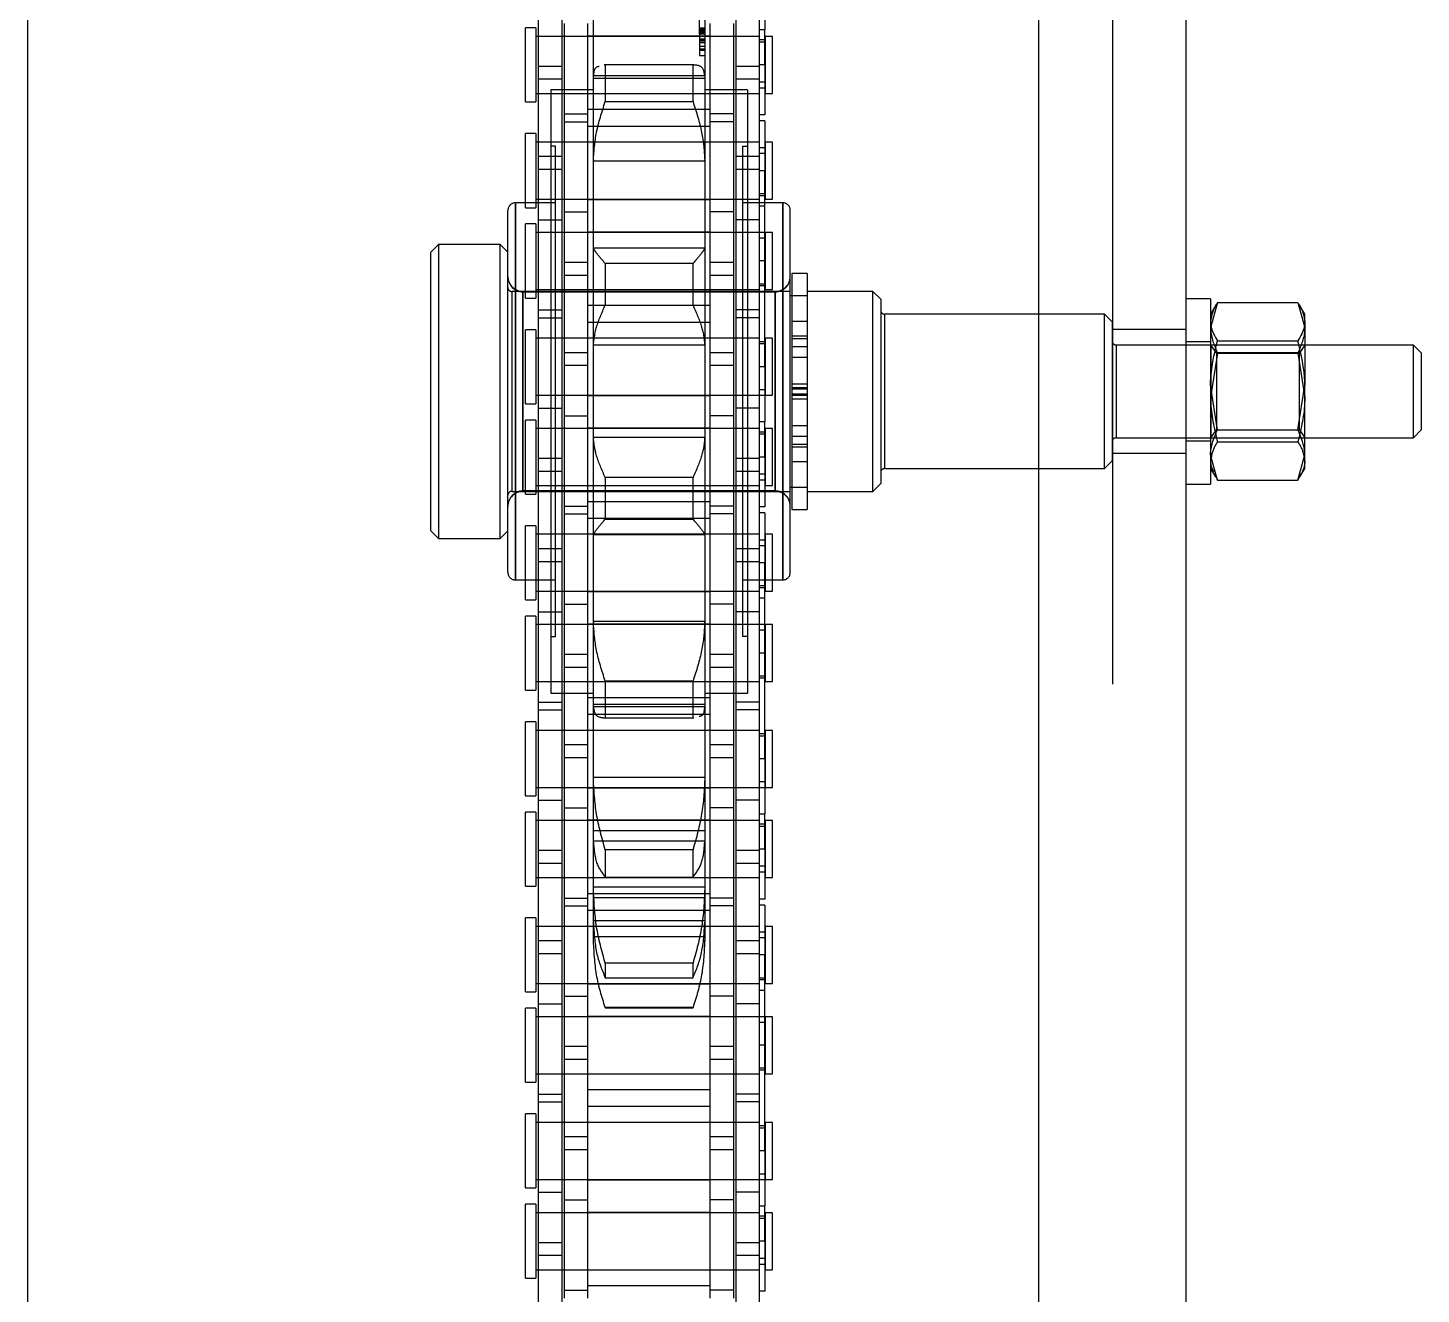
# Model space of a CAD drawing. Header units: metres. Extents: x 0 to 63075, y 0 to 44550.
# Drawn here: x 14171.9 to 14262.1, y 26486.9 to 26568.9 of the extents above; entities that cross this region are included whole.
import ezdxf

# ---------------------------------------------------------------- set-up
doc = ezdxf.new("R2010")
doc.units = ezdxf.units.M
doc.header["$LTSCALE"] = 75
doc.linetypes.add('HIDDEN2', pattern=[4.7625, 3.175, -1.5875])
for name, color, linetype in [('SDM', 7, 'Continuous'), ('SL4', 4, 'Continuous'), ('ST1', 7, 'HIDDEN2')]:
    doc.layers.add(name, color=color, linetype=linetype)

# ---------------------------------------------------------------- blocks, each defined once
blk = doc.blocks.new('A$Ca53c419a')
at = {"layer": 'SL4'}
for p, q in [((1009.762, 281.235), (2334.737, 281.235)), ((1009.762, 215.76), (2334.737, 215.76)), ((2334.737, 206.235), (1009.762, 206.235)), ((2109.58, 206.235), (2109.58, 204.635)), ((2121.58, 204.635), (2121.58, 206.235)), ((2120.997, 204.635), (2109.58, 204.635)), ((2109.825, 204.188), (2111.461, 204.635)), ((2110.062, 204.296), (2109.825, 204.188)), ((2109.825, 204.188), (2109.825, 198.982)), ((2110.58, 204.635), (2110.042, 204.324)), ((2113.098, 204.188), (2115.975, 204.635)), ((2113.098, 204.188), (2113.098, 198.982)), ((2118.853, 204.188), (2118.853, 198.982)), ((2121.118, 204.324), (2120.58, 204.635)), ((2121.58, 204.635), (2120.997, 204.635)), ((2121.335, 204.188), (2121.335, 198.982)), ((2109.825, 198.982), (2111.461, 198.535)), ((2110.062, 198.874), (2109.825, 198.982)), ((2110.042, 198.846), (2110.58, 198.535)), ((2110.58, 198.535), (2111.461, 198.535)), ((2111.461, 198.535), (2115.975, 198.535)), ((2112.58, 198.535), (2112.58, 191.5)), ((2113.098, 198.982), (2115.975, 198.535)), ((2120.094, 198.535), (2115.975, 198.535)), ((2118.58, 191.5), (2118.58, 198.535)), ((2120.094, 198.535), (2120.58, 198.535)), ((2120.58, 198.535), (2121.118, 198.846)), ((2112.58, 191.5), (2113.08, 191)), ((2112.58, 191.5), (2118.58, 191.5)), ((2118.08, 191), (2118.58, 191.5)), ((2118.08, 191), (2113.08, 191))]:
    blk.add_line(p, q, dxfattribs=at)
for points, knots in [([(2111.461, 204.635), (2111.5, 204.635), (2112.053, 204.628), (2112.594, 204.4), (2113.098, 204.188)], [0, 0, 0, 0, 0.070201, 1, 1, 1, 1]), ([(2115.975, 204.635), (2116.044, 204.635), (2117.015, 204.628), (2117.968, 204.4), (2118.853, 204.188)], [0, 0, 0, 0, 0.070201, 1, 1, 1, 1]), ([(2120.094, 204.635), (2119.981, 204.628), (2119.561, 204.604), (2119.152, 204.364), (2118.853, 204.188)], [0, 0, 0, 0, 0.268634, 1, 1, 1, 1]), ([(2121.335, 204.188), (2121.231, 204.256), (2120.827, 204.518), (2120.406, 204.585), (2120.094, 204.635)], [0, 0, 0, 0, 0.257551, 1, 1, 1, 1]), ([(2111.461, 198.535), (2111.5, 198.535), (2112.053, 198.542), (2112.594, 198.77), (2113.098, 198.982)], [0, 0, 0, 0, 0.070201, 1, 1, 1, 1]), ([(2115.975, 198.535), (2116.044, 198.535), (2117.015, 198.542), (2117.968, 198.77), (2118.853, 198.982)], [0, 0, 0, 0, 0.0702006, 1, 1, 1, 1]), ([(2120.094, 198.535), (2119.981, 198.542), (2119.561, 198.566), (2119.152, 198.806), (2118.853, 198.982)], [0, 0, 0, 0, 0.268634, 1, 1, 1, 1]), ([(2121.335, 198.982), (2121.231, 198.914), (2120.827, 198.652), (2120.406, 198.585), (2120.094, 198.535)], [0, 0, 0, 0, 0.257551, 1, 1, 1, 1])]:
    blk.add_open_spline(points, degree=3, knots=knots, dxfattribs=at)
at = {"layer": 'ST1'}
for p, q in [((2106.555, 255.145), (2106.055, 254.645)), ((2125.105, 254.645), (2106.055, 254.645)), ((2106.055, 254.645), (2106.055, 250.645)), ((2106.555, 255.145), (2124.605, 255.145)), ((2125.105, 254.645), (2124.605, 255.145)), ((2125.105, 250.645), (2125.105, 254.645)), ((2103.854, 250.145), (2127.306, 250.145)), ((2106.055, 250.645), (2125.105, 250.645)), ((2106.055, 250.645), (2106.555, 250.145)), ((2124.605, 250.145), (2125.105, 250.645)), ((2103.365, 249.656), (2127.795, 249.656)), ((2103.365, 249.656), (2103.365, 247.056)), ((2127.795, 249.656), (2103.365, 249.656)), ((2122.055, 249.895), (2109.105, 249.895)), ((2109.105, 249.895), (2109.105, 231.855)), ((2109.105, 249.168), (2109.105, 232.832)), ((2122.03, 249.168), (2109.13, 249.168)), ((2109.13, 232.832), (2109.13, 249.168)), ((2109.13, 249.168), (2122.03, 249.168)), ((2122.03, 249.168), (2122.03, 232.832)), ((2122.055, 231.855), (2122.055, 249.895)), ((2122.055, 232.832), (2122.055, 249.168)), ((2127.795, 247.056), (2127.795, 249.656)), ((2050.501, 248.157), (2059.596, 248.157)), ((2058.13, 249), (2062.927, 249)), ((2058.13, 249), (2058.13, 248.342)), ((2062.927, 248.342), (2058.13, 248.342)), ((2058.683, 248.342), (2058.683, 233.843)), ((2058.683, 248.157), (2058.683, 246.637)), ((2059.596, 248.157), (2060.456, 248.157)), ((2059.596, 246.637), (2059.596, 248.157)), ((2060.456, 248.157), (2069.551, 248.157)), ((2060.456, 248.157), (2060.456, 246.637)), ((2062.373, 233.843), (2062.373, 248.342)), ((2062.373, 246.637), (2062.373, 248.157)), ((2062.927, 248.342), (2062.927, 249)), ((2063.703, 248.157), (2063.703, 246.637)), ((2063.978, 249), (2068.775, 249)), ((2063.978, 249), (2063.978, 248.342)), ((2068.775, 248.342), (2063.978, 248.342)), ((2064.531, 248.342), (2064.531, 233.843)), ((2064.531, 248.157), (2064.531, 246.637)), ((2068.221, 233.843), (2068.221, 248.342)), ((2068.221, 246.637), (2068.221, 248.157)), ((2068.775, 248.342), (2068.775, 249)), ((2069.551, 248.157), (2069.551, 246.637)), ((2069.551, 248.157), (2075.901, 248.157)), ((2070.053, 248.157), (2070.053, 246.637)), ((2070.83, 249), (2075.627, 249)), ((2070.83, 249), (2070.83, 248.342)), ((2075.627, 248.342), (2070.83, 248.342)), ((2071.383, 248.342), (2071.383, 233.843)), ((2071.383, 248.157), (2071.383, 246.637)), ((2075.073, 233.843), (2075.073, 248.342)), ((2075.073, 246.637), (2075.073, 248.157)), ((2075.627, 248.342), (2075.627, 249)), ((2075.901, 248.157), (2075.901, 246.637)), ((2075.901, 248.157), (2084.996, 248.157)), ((2076.678, 249), (2081.475, 249)), ((2076.678, 249), (2076.678, 248.342)), ((2081.475, 248.342), (2076.678, 248.342)), ((2077.231, 248.342), (2077.231, 233.843)), ((2077.231, 248.157), (2077.231, 246.637)), ((2079.148, 246.637), (2079.148, 248.157)), ((2080.008, 248.157), (2080.008, 246.637)), ((2080.921, 233.843), (2080.921, 248.342)), ((2080.921, 246.637), (2080.921, 248.157)), ((2081.475, 248.342), (2081.475, 249)), ((2083.53, 249), (2088.327, 249)), ((2083.53, 249), (2083.53, 248.342)), ((2088.327, 248.342), (2083.53, 248.342)), ((2084.083, 248.342), (2084.083, 233.843)), ((2084.083, 248.157), (2084.083, 246.637)), ((2084.996, 248.157), (2085.856, 248.157)), ((2084.996, 246.637), (2084.996, 248.157)), ((2085.856, 248.157), (2094.951, 248.157)), ((2085.856, 248.157), (2085.856, 246.637)), ((2087.773, 233.843), (2087.773, 248.342)), ((2087.773, 246.637), (2087.773, 248.157)), ((2088.327, 248.342), (2088.327, 249)), ((2089.103, 248.157), (2089.103, 246.637)), ((2089.378, 249), (2094.175, 249)), ((2089.378, 249), (2089.378, 248.342)), ((2094.175, 248.342), (2089.378, 248.342)), ((2089.931, 248.342), (2089.931, 233.843)), ((2089.931, 248.157), (2089.931, 246.637)), ((2093.621, 233.843), (2093.621, 248.342)), ((2093.621, 246.637), (2093.621, 248.157)), ((2094.175, 248.342), (2094.175, 249)), ((2094.951, 248.157), (2094.951, 246.637)), ((2094.951, 248.157), (2101.301, 248.157)), ((2095.453, 248.157), (2095.453, 246.637)), ((2096.23, 249), (2101.027, 249)), ((2096.23, 249), (2096.23, 248.342)), ((2101.027, 248.342), (2096.23, 248.342)), ((2096.783, 248.342), (2096.783, 233.843)), ((2096.783, 248.157), (2096.783, 246.637)), ((2100.473, 233.843), (2100.473, 248.342)), ((2100.473, 246.637), (2100.473, 248.157)), ((2101.027, 248.342), (2101.027, 249)), ((2101.301, 248.157), (2101.301, 246.637)), ((2101.301, 248.157), (2110.396, 248.157)), ((2102.078, 249), (2106.875, 249)), ((2102.078, 249), (2102.078, 248.342)), ((2106.875, 248.342), (2102.078, 248.342)), ((2102.631, 248.342), (2102.631, 233.843)), ((2102.631, 248.157), (2102.631, 246.637)), ((2104.548, 246.637), (2104.548, 248.157)), ((2105.408, 248.157), (2105.408, 246.637)), ((2106.321, 233.843), (2106.321, 248.342)), ((2106.321, 246.637), (2106.321, 248.157)), ((2106.875, 248.342), (2106.875, 249)), ((2108.929, 249), (2113.726, 249)), ((2108.929, 249), (2108.929, 248.342)), ((2113.726, 248.342), (2108.929, 248.342)), ((2109.483, 248.342), (2109.483, 233.843)), ((2109.483, 248.157), (2109.483, 246.637)), ((2110.396, 248.157), (2111.256, 248.157)), ((2110.396, 246.637), (2110.396, 248.157)), ((2111.256, 248.157), (2120.351, 248.157)), ((2111.256, 248.157), (2111.256, 246.637)), ((2113.173, 233.843), (2113.173, 248.342)), ((2113.173, 246.637), (2113.173, 248.157)), ((2113.726, 248.342), (2113.726, 249)), ((2114.503, 248.157), (2114.503, 246.637)), ((2114.778, 249), (2119.575, 249)), ((2114.778, 249), (2114.778, 248.342)), ((2119.575, 248.342), (2114.778, 248.342)), ((2115.331, 248.342), (2115.331, 233.843)), ((2115.331, 248.157), (2115.331, 246.637)), ((2119.021, 233.843), (2119.021, 248.342)), ((2119.021, 246.637), (2119.021, 248.157)), ((2119.575, 248.342), (2119.575, 249)), ((2120.351, 248.157), (2120.351, 246.637)), ((2120.351, 248.157), (2126.701, 248.157)), ((2120.853, 248.157), (2120.853, 246.637)), ((2121.629, 249), (2126.426, 249)), ((2121.629, 249), (2121.629, 248.342)), ((2126.426, 248.342), (2121.629, 248.342)), ((2122.183, 248.342), (2122.183, 233.843)), ((2122.183, 248.157), (2122.183, 246.637)), ((2125.873, 233.843), (2125.873, 248.342)), ((2125.873, 246.637), (2125.873, 248.157)), ((2126.426, 248.342), (2126.426, 249)), ((2126.701, 248.157), (2126.701, 246.637)), ((2126.701, 248.157), (2135.796, 248.157)), ((2127.478, 249), (2132.275, 249)), ((2127.478, 249), (2127.478, 248.342)), ((2132.275, 248.342), (2127.478, 248.342)), ((2128.031, 248.342), (2128.031, 233.843)), ((2128.031, 248.157), (2128.031, 246.637)), ((2129.948, 246.637), (2129.948, 248.157)), ((2130.808, 248.157), (2130.808, 246.637)), ((2131.721, 233.843), (2131.721, 248.342)), ((2131.721, 246.637), (2131.721, 248.157)), ((2132.275, 248.342), (2132.275, 249)), ((2134.329, 249), (2139.126, 249)), ((2134.329, 249), (2134.329, 248.342)), ((2139.126, 248.342), (2134.329, 248.342)), ((2134.883, 248.342), (2134.883, 233.843)), ((2134.883, 248.157), (2134.883, 246.637)), ((2135.796, 248.157), (2136.656, 248.157)), ((2135.796, 246.637), (2135.796, 248.157)), ((2136.656, 248.157), (2145.751, 248.157)), ((2136.656, 248.157), (2136.656, 246.637)), ((2138.573, 233.843), (2138.573, 248.342)), ((2138.573, 246.637), (2138.573, 248.157)), ((2139.126, 248.342), (2139.126, 249)), ((2096.036, 247.375), (2096.036, 244.605)), ((2135.124, 247.375), (2096.036, 247.375)), ((2099.7, 247.375), (2099.7, 247.056)), ((2131.459, 247.056), (2131.459, 247.375)), ((2135.124, 244.605), (2135.124, 247.375)), ((2050.501, 246.637), (2059.596, 246.637)), ((2056.851, 246.485), (2063.201, 246.485)), ((2057.353, 246.485), (2057.353, 244.965)), ((2058.683, 246.485), (2058.683, 244.965)), ((2059.596, 246.637), (2060.456, 246.637)), ((2060.456, 246.637), (2069.551, 246.637)), ((2062.373, 244.965), (2062.373, 246.485)), ((2063.201, 246.485), (2063.201, 244.965)), ((2063.201, 246.485), (2072.296, 246.485)), ((2064.531, 246.485), (2064.531, 244.965)), ((2066.448, 244.965), (2066.448, 246.485)), ((2067.308, 246.485), (2067.308, 244.965)), ((2068.221, 244.965), (2068.221, 246.485)), ((2069.551, 246.637), (2075.901, 246.637)), ((2071.383, 246.485), (2071.383, 244.965)), ((2072.296, 246.485), (2073.156, 246.485)), ((2072.296, 244.965), (2072.296, 246.485)), ((2073.156, 246.485), (2082.251, 246.485)), ((2073.156, 246.485), (2073.156, 244.965)), ((2075.073, 244.965), (2075.073, 246.485)), ((2075.901, 246.637), (2084.996, 246.637)), ((2076.403, 246.485), (2076.403, 244.965)), ((2077.231, 246.485), (2077.231, 244.965)), ((2080.921, 244.965), (2080.921, 246.485)), ((2082.251, 246.485), (2082.251, 244.965)), ((2082.251, 246.485), (2088.601, 246.485)), ((2082.753, 246.485), (2082.753, 244.965)), ((2084.083, 246.485), (2084.083, 244.965)), ((2084.996, 246.637), (2085.856, 246.637)), ((2085.856, 246.637), (2094.951, 246.637)), ((2087.773, 244.965), (2087.773, 246.485)), ((2088.601, 246.485), (2088.601, 244.965)), ((2088.601, 246.485), (2097.696, 246.485)), ((2089.931, 246.485), (2089.931, 244.965)), ((2091.848, 244.965), (2091.848, 246.485)), ((2092.708, 246.485), (2092.708, 244.965)), ((2093.621, 244.965), (2093.621, 246.485)), ((2094.951, 246.637), (2101.301, 246.637)), ((2096.783, 246.485), (2096.783, 244.965)), ((2097.696, 246.485), (2098.556, 246.485)), ((2097.696, 244.965), (2097.696, 246.485)), ((2098.556, 246.485), (2107.651, 246.485)), ((2098.556, 246.485), (2098.556, 244.965)), ((2099.7, 247.056), (2131.459, 247.056)), ((2100.473, 244.965), (2100.473, 246.485)), ((2101.301, 246.637), (2110.396, 246.637)), ((2101.803, 246.485), (2101.803, 244.965)), ((2102.631, 246.485), (2102.631, 244.965)), ((2106.321, 244.965), (2106.321, 246.485)), ((2107.651, 246.485), (2107.651, 244.965)), ((2107.651, 246.485), (2114.001, 246.485)), ((2108.153, 246.485), (2108.153, 244.965)), ((2109.483, 246.485), (2109.483, 244.965)), ((2110.396, 246.637), (2111.256, 246.637)), ((2111.256, 246.637), (2120.351, 246.637)), ((2113.173, 244.965), (2113.173, 246.485)), ((2114.001, 246.485), (2114.001, 244.965)), ((2114.001, 246.485), (2123.096, 246.485)), ((2115.331, 246.485), (2115.331, 244.965)), ((2117.248, 244.965), (2117.248, 246.485)), ((2118.108, 246.485), (2118.108, 244.965)), ((2119.021, 244.965), (2119.021, 246.485)), ((2120.351, 246.637), (2126.701, 246.637)), ((2122.183, 246.485), (2122.183, 244.965)), ((2123.096, 246.485), (2123.956, 246.485)), ((2123.096, 244.965), (2123.096, 246.485)), ((2123.956, 246.485), (2133.051, 246.485)), ((2123.956, 246.485), (2123.956, 244.965)), ((2125.873, 244.965), (2125.873, 246.485)), ((2126.701, 246.637), (2135.796, 246.637)), ((2127.203, 246.485), (2127.203, 244.965)), ((2128.031, 246.485), (2128.031, 244.965)), ((2131.721, 244.965), (2131.721, 246.485)), ((2133.051, 246.485), (2133.051, 244.965)), ((2133.051, 246.485), (2139.401, 246.485)), ((2133.553, 246.485), (2133.553, 244.965)), ((2134.883, 246.485), (2134.883, 244.965)), ((2135.796, 246.637), (2136.656, 246.637)), ((2136.656, 246.637), (2145.751, 246.637)), ((2138.573, 244.965), (2138.573, 246.485)), ((2056.851, 244.965), (2063.201, 244.965)), ((2057.636, 237.035), (2057.636, 244.965)), ((2058.683, 244.965), (2058.683, 237.035)), ((2062.373, 237.035), (2062.373, 244.965)), ((2062.416, 244.965), (2062.416, 237.035)), ((2063.201, 244.965), (2072.296, 244.965)), ((2064.488, 237.035), (2064.488, 244.965)), ((2064.531, 244.965), (2064.531, 237.035)), ((2068.221, 237.035), (2068.221, 244.965)), ((2069.268, 244.965), (2069.268, 237.035)), ((2070.336, 237.035), (2070.336, 244.965)), ((2071.383, 244.965), (2071.383, 237.035)), ((2072.296, 244.965), (2073.156, 244.965)), ((2073.156, 244.965), (2082.251, 244.965)), ((2075.073, 237.035), (2075.073, 244.965)), ((2075.116, 244.965), (2075.116, 237.035)), ((2077.188, 237.035), (2077.188, 244.965)), ((2077.231, 244.965), (2077.231, 237.035)), ((2079.973, 244.605), (2080.113, 244.605)), ((2080.113, 244.605), (2080.24, 244.605)), ((2080.24, 237.395), (2080.24, 244.605)), ((2080.24, 244.605), (2081.17, 244.605)), ((2080.921, 237.035), (2080.921, 244.965)), ((2081.17, 244.605), (2083.335, 244.605)), ((2081.279, 237.395), (2081.279, 244.605)), ((2081.968, 244.965), (2081.968, 237.035)), ((2082.251, 244.965), (2088.601, 244.965)), ((2082.777, 237.395), (2082.777, 244.605)), ((2083.036, 237.035), (2083.036, 244.965)), ((2083.335, 244.605), (2083.463, 244.605)), ((2083.463, 237.395), (2083.463, 244.605)), ((2083.463, 244.605), (2086.377, 244.605)), ((2084.083, 244.965), (2084.083, 237.035)), ((2086.377, 244.605), (2090.445, 244.605)), ((2086.455, 237.395), (2086.455, 244.605)), ((2087.124, 237.395), (2087.124, 244.605)), ((2087.773, 237.035), (2087.773, 244.965)), ((2087.816, 244.965), (2087.816, 237.035)), ((2088.601, 244.965), (2097.696, 244.965)), ((2089.888, 237.035), (2089.888, 244.965)), ((2089.931, 244.965), (2089.931, 237.035)), ((2090.445, 244.605), (2090.561, 244.605)), ((2090.561, 237.395), (2090.561, 244.605)), ((2090.561, 244.605), (2095.106, 244.605)), ((2093.621, 237.035), (2093.621, 244.965)), ((2094.668, 244.965), (2094.668, 237.035)), ((2095.106, 244.605), (2100.588, 244.605)), ((2095.144, 237.395), (2095.144, 244.605)), ((2095.294, 237.395), (2095.294, 244.605)), ((2095.736, 237.035), (2095.736, 244.965)), ((2096.783, 244.965), (2096.783, 237.035)), ((2097.696, 244.965), (2098.556, 244.965)), ((2098.556, 244.965), (2107.651, 244.965)), ((2100.473, 237.035), (2100.473, 244.965)), ((2100.516, 244.965), (2100.516, 237.035)), ((2100.588, 244.605), (2100.676, 244.605)), ((2100.676, 244.605), (2100.588, 244.605)), ((2100.676, 237.395), (2100.676, 244.605)), ((2100.676, 244.605), (2106.298, 244.605)), ((2102.588, 237.035), (2102.588, 244.965)), ((2102.631, 244.965), (2102.631, 237.035)), ((2106.298, 237.395), (2106.298, 244.605)), ((2106.298, 244.605), (2106.304, 244.605)), ((2106.304, 244.605), (2106.298, 244.605)), ((2106.304, 244.605), (2112.538, 244.605)), ((2106.321, 237.035), (2106.321, 244.965)), ((2107.368, 244.965), (2107.368, 237.035)), ((2107.651, 244.965), (2114.001, 244.965)), ((2108.436, 237.035), (2108.436, 244.965)), ((2109.483, 244.965), (2109.483, 237.035)), ((2112.538, 244.605), (2112.588, 244.605)), ((2112.588, 244.605), (2112.538, 244.605)), ((2112.588, 237.395), (2112.588, 244.605)), ((2112.588, 244.605), (2118.572, 244.605)), ((2113.173, 237.035), (2113.173, 244.965)), ((2113.216, 244.965), (2113.216, 237.035)), ((2114.001, 244.965), (2123.096, 244.965)), ((2115.288, 237.035), (2115.288, 244.965)), ((2115.331, 244.965), (2115.331, 237.035)), ((2118.572, 237.395), (2118.572, 244.605)), ((2118.572, 244.605), (2118.622, 244.605)), ((2118.622, 244.605), (2118.572, 244.605)), ((2118.622, 244.605), (2124.856, 244.605)), ((2119.021, 237.035), (2119.021, 244.965)), ((2120.068, 244.965), (2120.068, 237.035)), ((2121.136, 237.035), (2121.136, 244.965)), ((2122.183, 244.965), (2122.183, 237.035)), ((2123.096, 244.965), (2123.956, 244.965)), ((2123.956, 244.965), (2133.051, 244.965)), ((2124.856, 244.605), (2124.862, 244.605)), ((2124.862, 244.605), (2124.856, 244.605)), ((2124.862, 237.395), (2124.862, 244.605)), ((2124.862, 244.605), (2130.484, 244.605)), ((2125.873, 237.035), (2125.873, 244.965)), ((2125.916, 244.965), (2125.916, 237.035)), ((2127.988, 237.035), (2127.988, 244.965)), ((2128.031, 244.965), (2128.031, 237.035)), ((2130.484, 237.395), (2130.484, 244.605)), ((2130.484, 244.605), (2130.572, 244.605)), ((2130.572, 244.605), (2130.484, 244.605)), ((2130.572, 244.605), (2136.054, 244.605)), ((2131.721, 237.035), (2131.721, 244.965)), ((2132.768, 244.965), (2132.768, 237.035)), ((2133.051, 244.965), (2139.401, 244.965)), ((2133.836, 237.035), (2133.836, 244.965)), ((2134.883, 244.965), (2134.883, 237.035)), ((2135.866, 244.605), (2135.866, 237.395)), ((2136.016, 237.395), (2136.016, 244.605)), ((2136.054, 244.605), (2140.599, 244.605)), ((2138.573, 237.035), (2138.573, 244.965)), ((2138.616, 244.965), (2138.616, 237.035)), ((2075.664, 243.843), (2075.64, 243.843)), ((2075.64, 243.843), (2075.64, 238.157)), ((2075.664, 238.157), (2075.664, 243.843)), ((2078.54, 243.843), (2077.602, 243.843)), ((2077.602, 243.843), (2077.602, 238.157)), ((2078.54, 238.157), (2078.54, 243.843)), ((2085.884, 243.843), (2084.121, 243.843)), ((2084.121, 243.843), (2084.121, 238.157)), ((2085.884, 238.157), (2085.884, 243.843)), ((2094.432, 243.901), (2094.432, 238.099)), ((2096.81, 243.843), (2094.434, 243.843)), ((2094.434, 243.843), (2094.434, 238.157)), ((2096.81, 238.157), (2096.81, 243.843)), ((2109.999, 243.843), (2107.298, 243.843)), ((2107.298, 243.843), (2107.298, 238.157)), ((2109.999, 238.157), (2109.999, 243.843)), ((2121.161, 243.843), (2121.161, 238.157)), ((2123.862, 243.843), (2121.161, 243.843)), ((2123.862, 238.157), (2123.862, 243.843)), ((2134.35, 243.843), (2134.35, 238.157)), ((2136.726, 243.843), (2134.35, 243.843)), ((2136.726, 243.843), (2136.711, 243.901)), ((2136.726, 238.157), (2136.726, 243.843)), ((2136.728, 238.099), (2136.728, 243.901)), ((2075.64, 238.157), (2075.664, 238.157)), ((2077.602, 238.157), (2078.54, 238.157)), ((2079.476, 237.405), (2079.973, 237.395)), ((2080.113, 237.395), (2079.973, 237.395)), ((2080.24, 237.395), (2080.113, 237.395)), ((2081.17, 237.395), (2080.24, 237.395)), ((2083.335, 237.395), (2081.17, 237.395)), ((2083.463, 237.395), (2083.335, 237.395)), ((2086.377, 237.395), (2083.463, 237.395)), ((2084.121, 238.157), (2085.884, 238.157)), ((2090.445, 237.395), (2086.377, 237.395)), ((2090.561, 237.395), (2090.445, 237.395)), ((2095.106, 237.395), (2090.561, 237.395)), ((2094.434, 238.157), (2096.81, 238.157)), ((2094.434, 238.157), (2094.449, 238.099)), ((2100.588, 237.395), (2095.106, 237.395)), ((2096.036, 237.395), (2096.036, 234.625)), ((2100.676, 237.395), (2100.588, 237.395)), ((2100.588, 237.395), (2100.676, 237.395)), ((2106.298, 237.395), (2100.676, 237.395)), ((2106.304, 237.395), (2106.298, 237.395)), ((2106.298, 237.395), (2106.304, 237.395)), ((2112.538, 237.395), (2106.304, 237.395)), ((2107.298, 238.157), (2109.999, 238.157)), ((2112.588, 237.395), (2112.538, 237.395)), ((2112.538, 237.395), (2112.588, 237.395)), ((2118.572, 237.395), (2112.588, 237.395)), ((2118.622, 237.395), (2118.572, 237.395)), ((2118.572, 237.395), (2118.622, 237.395)), ((2124.856, 237.395), (2118.622, 237.395)), ((2121.161, 238.157), (2123.862, 238.157)), ((2124.862, 237.395), (2124.856, 237.395)), ((2124.856, 237.395), (2124.862, 237.395)), ((2130.484, 237.395), (2124.862, 237.395)), ((2130.572, 237.395), (2130.484, 237.395)), ((2130.484, 237.395), (2130.572, 237.395)), ((2136.054, 237.395), (2130.572, 237.395)), ((2134.35, 238.157), (2136.726, 238.157)), ((2135.124, 234.625), (2135.124, 237.395)), ((2140.599, 237.395), (2136.054, 237.395)), ((2138.181, 237.73), (2137.341, 237.73)), ((2137.341, 237.73), (2137.341, 237.395)), ((2137.676, 237.73), (2137.676, 237.395)), ((2137.779, 237.73), (2137.779, 237.395)), ((2137.949, 237.73), (2137.949, 237.395)), ((2138.333, 237.73), (2138.181, 237.73)), ((2138.181, 237.73), (2138.181, 237.395)), ((2138.284, 237.73), (2138.284, 237.395)), ((2138.748, 237.73), (2138.333, 237.73)), ((2138.333, 237.73), (2138.333, 237.395)), ((2138.425, 237.73), (2138.425, 237.395)), ((2138.748, 237.73), (2141.177, 237.73)), ((2138.748, 237.73), (2138.748, 237.395)), ((2138.807, 237.73), (2138.807, 237.395)), ((2138.807, 237.73), (2138.807, 237.395)), ((2138.858, 237.73), (2138.858, 237.395)), ((2138.871, 237.73), (2138.871, 237.395)), ((2138.872, 237.73), (2138.872, 237.395)), ((2138.929, 237.73), (2138.929, 237.395)), ((2139.006, 237.73), (2139.006, 237.395)), ((2139.014, 237.73), (2139.014, 237.395)), ((2139.045, 237.73), (2139.045, 237.395)), ((2139.119, 237.73), (2139.119, 237.395)), ((2139.122, 237.73), (2139.122, 237.395)), ((2056.851, 237.035), (2063.201, 237.035)), ((2057.353, 235.515), (2057.353, 237.035)), ((2058.683, 237.035), (2058.683, 235.515)), ((2062.373, 235.515), (2062.373, 237.035)), ((2063.201, 235.515), (2063.201, 237.035)), ((2063.201, 237.035), (2072.296, 237.035)), ((2064.531, 237.035), (2064.531, 235.515)), ((2066.448, 235.515), (2066.448, 237.035)), ((2067.308, 237.035), (2067.308, 235.515)), ((2068.221, 235.515), (2068.221, 237.035)), ((2071.383, 237.035), (2071.383, 235.515)), ((2072.296, 237.035), (2073.156, 237.035)), ((2072.296, 235.515), (2072.296, 237.035)), ((2073.156, 237.035), (2082.251, 237.035)), ((2073.156, 237.035), (2073.156, 235.515)), ((2075.073, 235.515), (2075.073, 237.035)), ((2076.403, 235.515), (2076.403, 237.035)), ((2077.231, 237.035), (2077.231, 235.515)), ((2080.921, 235.515), (2080.921, 237.035)), ((2082.251, 235.515), (2082.251, 237.035)), ((2082.251, 237.035), (2088.601, 237.035)), ((2082.753, 235.515), (2082.753, 237.035)), ((2084.083, 237.035), (2084.083, 235.515)), ((2087.773, 235.515), (2087.773, 237.035)), ((2088.601, 235.515), (2088.601, 237.035)), ((2088.601, 237.035), (2097.696, 237.035)), ((2089.931, 237.035), (2089.931, 235.515)), ((2091.848, 235.515), (2091.848, 237.035)), ((2092.708, 237.035), (2092.708, 235.515)), ((2093.621, 235.515), (2093.621, 237.035)), ((2096.783, 237.035), (2096.783, 235.515)), ((2097.696, 237.035), (2098.556, 237.035)), ((2097.696, 235.515), (2097.696, 237.035)), ((2098.556, 237.035), (2107.651, 237.035)), ((2098.556, 237.035), (2098.556, 235.515)), ((2100.473, 235.515), (2100.473, 237.035)), ((2101.803, 235.515), (2101.803, 237.035)), ((2102.631, 237.035), (2102.631, 235.515)), ((2106.321, 235.515), (2106.321, 237.035)), ((2107.651, 235.515), (2107.651, 237.035)), ((2107.651, 237.035), (2114.001, 237.035)), ((2108.153, 235.515), (2108.153, 237.035)), ((2109.483, 237.035), (2109.483, 235.515)), ((2113.173, 235.515), (2113.173, 237.035)), ((2114.001, 235.515), (2114.001, 237.035)), ((2114.001, 237.035), (2123.096, 237.035)), ((2115.331, 237.035), (2115.331, 235.515)), ((2117.248, 235.515), (2117.248, 237.035)), ((2118.108, 237.035), (2118.108, 235.515)), ((2119.021, 235.515), (2119.021, 237.035)), ((2122.183, 237.035), (2122.183, 235.515)), ((2123.096, 237.035), (2123.956, 237.035)), ((2123.096, 235.515), (2123.096, 237.035)), ((2123.956, 237.035), (2133.051, 237.035)), ((2123.956, 237.035), (2123.956, 235.515)), ((2125.873, 235.515), (2125.873, 237.035)), ((2127.203, 235.515), (2127.203, 237.035)), ((2128.031, 237.035), (2128.031, 235.515)), ((2131.721, 235.515), (2131.721, 237.035)), ((2133.051, 235.515), (2133.051, 237.035)), ((2133.051, 237.035), (2139.401, 237.035)), ((2133.553, 235.515), (2133.553, 237.035)), ((2134.883, 237.035), (2134.883, 235.515)), ((2138.573, 235.515), (2138.573, 237.035)), ((2056.851, 235.515), (2063.201, 235.515)), ((2063.201, 235.515), (2072.296, 235.515)), ((2072.296, 235.515), (2073.156, 235.515)), ((2073.156, 235.515), (2082.251, 235.515)), ((2082.251, 235.515), (2088.601, 235.515)), ((2088.601, 235.515), (2097.696, 235.515)), ((2097.696, 235.515), (2098.556, 235.515)), ((2098.556, 235.515), (2107.651, 235.515)), ((2107.651, 235.515), (2114.001, 235.515)), ((2114.001, 235.515), (2123.096, 235.515)), ((2123.096, 235.515), (2123.956, 235.515)), ((2123.956, 235.515), (2133.051, 235.515)), ((2133.051, 235.515), (2139.401, 235.515)), ((2050.501, 235.363), (2059.596, 235.363)), ((2058.683, 235.363), (2058.683, 233.843)), ((2059.596, 235.363), (2060.456, 235.363)), ((2059.596, 233.843), (2059.596, 235.363)), ((2060.456, 235.363), (2069.551, 235.363)), ((2060.456, 235.363), (2060.456, 233.843)), ((2062.373, 233.843), (2062.373, 235.363)), ((2063.703, 233.843), (2063.703, 235.363)), ((2064.531, 235.363), (2064.531, 233.511)), ((2068.221, 233.843), (2068.221, 235.363)), ((2069.551, 233.843), (2069.551, 235.363)), ((2069.551, 235.363), (2075.901, 235.363)), ((2070.053, 233.843), (2070.053, 235.363)), ((2071.383, 235.363), (2071.383, 233.843)), ((2075.073, 233.511), (2075.073, 235.363)), ((2075.901, 233.843), (2075.901, 235.363)), ((2075.901, 235.363), (2084.996, 235.363)), ((2077.231, 235.363), (2077.231, 233.843)), ((2079.148, 233.843), (2079.148, 235.363)), ((2080.008, 235.363), (2080.008, 233.843)), ((2080.921, 233.843), (2080.921, 235.363)), ((2084.083, 235.363), (2084.083, 233.843)), ((2084.996, 235.363), (2085.856, 235.363)), ((2084.996, 233.843), (2084.996, 235.363)), ((2085.856, 235.363), (2094.951, 235.363)), ((2085.856, 235.363), (2085.856, 233.843)), ((2087.773, 233.843), (2087.773, 235.363)), ((2089.103, 233.843), (2089.103, 235.363)), ((2089.931, 235.363), (2089.931, 233.511)), ((2093.621, 233.843), (2093.621, 235.363)), ((2094.951, 233.843), (2094.951, 235.363)), ((2094.951, 235.363), (2101.301, 235.363)), ((2095.453, 233.843), (2095.453, 235.363)), ((2135.124, 234.625), (2096.036, 234.625)), ((2096.783, 235.363), (2096.783, 233.843)), ((2131.459, 234.944), (2099.7, 234.944)), ((2099.7, 234.625), (2099.7, 234.944)), ((2100.473, 233.511), (2100.473, 235.363)), ((2101.301, 233.843), (2101.301, 235.363)), ((2101.301, 235.363), (2110.396, 235.363)), ((2102.631, 235.363), (2102.631, 233.843)), ((2103.365, 234.944), (2103.365, 232.344)), ((2104.548, 233.843), (2104.548, 235.363)), ((2105.408, 235.363), (2105.408, 233.843)), ((2106.321, 233.843), (2106.321, 235.363)), ((2109.483, 235.363), (2109.483, 233.843)), ((2110.396, 235.363), (2111.256, 235.363)), ((2110.396, 233.843), (2110.396, 235.363)), ((2111.256, 235.363), (2120.351, 235.363)), ((2111.256, 235.363), (2111.256, 233.843)), ((2113.173, 233.843), (2113.173, 235.363)), ((2114.503, 233.843), (2114.503, 235.363)), ((2115.331, 235.363), (2115.331, 233.511)), ((2119.021, 233.843), (2119.021, 235.363)), ((2120.351, 233.843), (2120.351, 235.363)), ((2120.351, 235.363), (2126.701, 235.363)), ((2120.853, 233.843), (2120.853, 235.363)), ((2122.183, 235.363), (2122.183, 233.843)), ((2125.873, 233.511), (2125.873, 235.363)), ((2126.701, 233.843), (2126.701, 235.363)), ((2126.701, 235.363), (2135.796, 235.363)), ((2127.795, 232.344), (2127.795, 234.944)), ((2128.031, 235.363), (2128.031, 233.843)), ((2129.948, 233.843), (2129.948, 235.363)), ((2130.808, 235.363), (2130.808, 233.843)), ((2131.459, 234.944), (2131.459, 234.625)), ((2131.721, 233.843), (2131.721, 235.363)), ((2134.883, 235.363), (2134.883, 233.843)), ((2135.796, 235.363), (2136.656, 235.363)), ((2135.796, 233.843), (2135.796, 235.363)), ((2136.656, 235.363), (2145.751, 235.363)), ((2136.656, 235.363), (2136.656, 233.843)), ((2138.573, 233.843), (2138.573, 235.363)), ((2050.501, 233.843), (2059.596, 233.843)), ((2057.297, 233.511), (2057.297, 233.843)), ((2059.052, 233.843), (2059.052, 233.474)), ((2059.421, 233.511), (2059.421, 233.843)), ((2059.596, 233.843), (2060.456, 233.843)), ((2060.456, 233.843), (2069.551, 233.843)), ((2060.528, 233.511), (2060.528, 233.843)), ((2062.004, 233.474), (2062.004, 233.843)), ((2062.147, 233.511), (2062.147, 233.843)), ((2062.824, 233.843), (2062.824, 233.511)), ((2064.9, 233.843), (2064.9, 233.474)), ((2066.376, 233.511), (2066.376, 233.843)), ((2067.852, 233.474), (2067.852, 233.843)), ((2067.995, 233.511), (2067.995, 233.843)), ((2069.551, 233.843), (2075.901, 233.843)), ((2071.609, 233.511), (2071.609, 233.843)), ((2071.752, 233.843), (2071.752, 233.474)), ((2073.228, 233.511), (2073.228, 233.843)), ((2074.704, 233.474), (2074.704, 233.843)), ((2075.901, 233.843), (2084.996, 233.843)), ((2076.78, 233.511), (2076.78, 233.843)), ((2077.457, 233.511), (2077.457, 233.843)), ((2077.6, 233.843), (2077.6, 233.474)), ((2079.076, 233.511), (2079.076, 233.843)), ((2080.183, 233.511), (2080.183, 233.843)), ((2080.552, 233.474), (2080.552, 233.843)), ((2082.307, 233.511), (2082.307, 233.843)), ((2082.697, 233.511), (2082.697, 233.843)), ((2084.452, 233.843), (2084.452, 233.474)), ((2084.821, 233.511), (2084.821, 233.843)), ((2084.996, 233.843), (2085.856, 233.843)), ((2085.856, 233.843), (2094.951, 233.843)), ((2085.928, 233.511), (2085.928, 233.843)), ((2087.404, 233.474), (2087.404, 233.843)), ((2087.547, 233.511), (2087.547, 233.843)), ((2088.224, 233.843), (2088.224, 233.511)), ((2090.3, 233.843), (2090.3, 233.474)), ((2091.776, 233.511), (2091.776, 233.843)), ((2093.252, 233.474), (2093.252, 233.843)), ((2093.395, 233.511), (2093.395, 233.843)), ((2094.951, 233.843), (2101.301, 233.843)), ((2097.009, 233.511), (2097.009, 233.843)), ((2097.152, 233.843), (2097.152, 233.474)), ((2098.628, 233.511), (2098.628, 233.843)), ((2100.104, 233.474), (2100.104, 233.843)), ((2101.301, 233.843), (2110.396, 233.843)), ((2102.18, 233.511), (2102.18, 233.843)), ((2102.857, 233.511), (2102.857, 233.843)), ((2103, 233.843), (2103, 233.474)), ((2104.476, 233.511), (2104.476, 233.843)), ((2105.583, 233.511), (2105.583, 233.843)), ((2105.952, 233.474), (2105.952, 233.843)), ((2107.707, 233.511), (2107.707, 233.843)), ((2108.097, 233.511), (2108.097, 233.843)), ((2109.852, 233.843), (2109.852, 233.474)), ((2110.221, 233.511), (2110.221, 233.843)), ((2110.396, 233.843), (2111.256, 233.843)), ((2111.256, 233.843), (2120.351, 233.843)), ((2111.328, 233.511), (2111.328, 233.843)), ((2112.804, 233.474), (2112.804, 233.843)), ((2112.947, 233.511), (2112.947, 233.843)), ((2113.624, 233.843), (2113.624, 233.511)), ((2115.7, 233.843), (2115.7, 233.474)), ((2117.176, 233.511), (2117.176, 233.843)), ((2118.652, 233.474), (2118.652, 233.843)), ((2118.795, 233.511), (2118.795, 233.843)), ((2120.351, 233.843), (2126.701, 233.843)), ((2122.409, 233.511), (2122.409, 233.843)), ((2122.552, 233.843), (2122.552, 233.474)), ((2124.028, 233.511), (2124.028, 233.843)), ((2125.504, 233.474), (2125.504, 233.843)), ((2126.701, 233.843), (2135.796, 233.843)), ((2127.58, 233.511), (2127.58, 233.843)), ((2128.257, 233.511), (2128.257, 233.843)), ((2128.4, 233.843), (2128.4, 233.474)), ((2129.876, 233.511), (2129.876, 233.843)), ((2130.983, 233.511), (2130.983, 233.843)), ((2131.352, 233.474), (2131.352, 233.843)), ((2133.107, 233.511), (2133.107, 233.843)), ((2133.497, 233.511), (2133.497, 233.843)), ((2135.252, 233.843), (2135.252, 233.474)), ((2135.621, 233.511), (2135.621, 233.843)), ((2135.796, 233.843), (2136.656, 233.843)), ((2136.656, 233.843), (2145.751, 233.843)), ((2136.728, 233.511), (2136.728, 233.843)), ((2138.204, 233.474), (2138.204, 233.843)), ((2138.347, 233.511), (2138.347, 233.843)), ((2139.024, 233.843), (2139.024, 233.511)), ((2060.528, 233.511), (2057.297, 233.511)), ((2062.373, 233.474), (2058.683, 233.474)), ((2058.683, 233.474), (2058.683, 233)), ((2058.683, 233), (2062.373, 233)), ((2060.528, 233.511), (2062.824, 233.511)), ((2062.373, 233), (2062.373, 233.474)), ((2066.376, 233.511), (2062.824, 233.511)), ((2068.221, 233.474), (2064.531, 233.474)), ((2064.531, 233.474), (2064.531, 233)), ((2064.531, 233), (2068.221, 233)), ((2066.376, 233.511), (2079.076, 233.511)), ((2068.221, 233), (2068.221, 233.474)), ((2075.073, 233.474), (2071.383, 233.474)), ((2071.383, 233.474), (2071.383, 233)), ((2071.383, 233), (2075.073, 233)), ((2075.073, 233), (2075.073, 233.474)), ((2080.921, 233.474), (2077.231, 233.474)), ((2077.231, 233.474), (2077.231, 233)), ((2077.231, 233), (2080.921, 233)), ((2082.307, 233.511), (2079.076, 233.511)), ((2080.921, 233), (2080.921, 233.474)), ((2085.928, 233.511), (2082.697, 233.511)), ((2087.773, 233.474), (2084.083, 233.474)), ((2084.083, 233.474), (2084.083, 233)), ((2084.083, 233), (2087.773, 233)), ((2085.928, 233.511), (2088.224, 233.511)), ((2087.773, 233), (2087.773, 233.474)), ((2091.776, 233.511), (2088.224, 233.511)), ((2093.621, 233.474), (2089.931, 233.474)), ((2089.931, 233.474), (2089.931, 233)), ((2089.931, 233), (2093.621, 233)), ((2091.776, 233.511), (2104.476, 233.511)), ((2093.621, 233), (2093.621, 233.474)), ((2100.473, 233.474), (2096.783, 233.474)), ((2096.783, 233.474), (2096.783, 233)), ((2096.783, 233), (2100.473, 233)), ((2100.473, 233), (2100.473, 233.474)), ((2106.321, 233.474), (2102.631, 233.474)), ((2102.631, 233.474), (2102.631, 233)), ((2102.631, 233), (2106.321, 233)), ((2107.707, 233.511), (2104.476, 233.511)), ((2106.321, 233), (2106.321, 233.474)), ((2111.328, 233.511), (2108.097, 233.511)), ((2122.03, 232.832), (2109.13, 232.832)), ((2109.13, 232.832), (2122.03, 232.832)), ((2113.173, 233.474), (2109.483, 233.474)), ((2109.483, 233.474), (2109.483, 233)), ((2109.483, 233), (2113.173, 233)), ((2111.328, 233.511), (2113.624, 233.511)), ((2113.173, 233), (2113.173, 233.474)), ((2117.176, 233.511), (2113.624, 233.511)), ((2119.021, 233.474), (2115.331, 233.474)), ((2115.331, 233.474), (2115.331, 233)), ((2115.331, 233), (2119.021, 233)), ((2117.176, 233.511), (2129.876, 233.511)), ((2119.021, 233), (2119.021, 233.474)), ((2125.873, 233.474), (2122.183, 233.474)), ((2122.183, 233.474), (2122.183, 233)), ((2122.183, 233), (2125.873, 233)), ((2125.873, 233), (2125.873, 233.474)), ((2131.721, 233.474), (2128.031, 233.474)), ((2128.031, 233.474), (2128.031, 233)), ((2128.031, 233), (2131.721, 233)), ((2133.107, 233.511), (2129.876, 233.511)), ((2131.721, 233), (2131.721, 233.474)), ((2136.728, 233.511), (2133.497, 233.511)), ((2138.573, 233.474), (2134.883, 233.474)), ((2134.883, 233.474), (2134.883, 233)), ((2134.883, 233), (2138.573, 233)), ((2136.728, 233.511), (2139.024, 233.511)), ((2138.573, 233), (2138.573, 233.474)), ((2142.576, 233.511), (2139.024, 233.511)), ((2103.365, 232.344), (2127.795, 232.344)), ((2127.795, 232.344), (2103.365, 232.344)), ((2103.854, 231.855), (2127.306, 231.855)), ((2123.223, 231.755), (2107.937, 231.755)), ((2107.937, 231.755), (2107.937, 230.755)), ((2109.38, 231.855), (2109.38, 230.755)), ((2109.38, 231.755), (2109.38, 230.755)), ((2111.033, 231.755), (2111.033, 230.755)), ((2111.984, 231.755), (2111.984, 230.755)), ((2112.159, 231.755), (2112.159, 230.755)), ((2112.676, 231.755), (2112.676, 230.755)), ((2113.38, 231.755), (2113.38, 230.755)), ((2115.08, 230.755), (2115.08, 231.755)), ((2115.33, 231.755), (2115.33, 230.755)), ((2115.419, 231.755), (2115.419, 230.755)), ((2115.741, 231.755), (2115.741, 230.755)), ((2115.83, 231.755), (2115.83, 230.755)), ((2116.08, 231.755), (2116.08, 230.755)), ((2117.78, 230.755), (2117.78, 231.755)), ((2118.484, 231.755), (2118.484, 230.755)), ((2119.001, 231.755), (2119.001, 230.755)), ((2119.176, 231.755), (2119.176, 230.755)), ((2120.127, 231.755), (2120.127, 230.755)), ((2121.78, 230.755), (2121.78, 231.855)), ((2121.78, 230.755), (2121.78, 231.755)), ((2123.223, 230.755), (2123.223, 231.755)), ((2123.223, 230.755), (2107.937, 230.755)), ((2109.105, 230.755), (2109.105, 226.5)), ((2122.055, 226.5), (2122.055, 230.755)), ((2109.105, 226.5), (2122.055, 226.5)), ((2109.105, 226.5), (2109.605, 226)), ((2121.555, 226), (2122.055, 226.5)), ((2121.555, 226), (2109.605, 226)), ((2110.58, 225.75), (2110.58, 211.5)), ((2120.58, 225.75), (2110.627, 225.75)), ((2120.58, 211.5), (2120.58, 225.75)), ((1009.762, 215.76), (2334.737, 215.76)), ((2110.58, 211.5), (2120.58, 211.5)), ((2110.58, 211.5), (2111.08, 211)), ((2120.08, 211), (2120.58, 211.5)), ((2334.737, 210.998), (1009.762, 210.998)), ((2120.08, 211), (2111.08, 211)), ((2111.58, 210.998), (2111.58, 206.235)), ((2118.58, 210.75), (2112.58, 210.75)), ((2112.58, 210.75), (2112.58, 198.535)), ((2118.58, 198.535), (2118.58, 210.75)), ((2119.58, 206.235), (2119.58, 210.998)), ((2112.38, 206.235), (2112.38, 204.635)), ((2118.78, 204.635), (2118.78, 206.235)), ((2112.307, 204.188), (2112.307, 198.982)), ((2112.58, 204.635), (2112.58, 204.61)), ((2118.289, 204.61), (2112.58, 204.61)), ((2112.58, 204.61), (2113.08, 204.259)), ((2118.08, 204.259), (2113.08, 204.259)), ((2113.08, 204.259), (2113.08, 198.885)), ((2118.062, 204.188), (2115.185, 204.635)), ((2118.062, 204.188), (2118.062, 198.982)), ((2118.08, 204.259), (2118.58, 204.61)), ((2118.08, 198.885), (2118.08, 204.259)), ((2118.58, 204.61), (2118.289, 204.61)), ((2118.58, 204.61), (2118.58, 204.635)), ((2121.335, 204.188), (2119.699, 204.635)), ((2113.08, 198.885), (2112.58, 198.535)), ((2113.08, 198.885), (2117.837, 198.885)), ((2118.062, 198.982), (2115.185, 198.535)), ((2117.837, 198.885), (2118.08, 198.885)), ((2118.58, 198.535), (2118.08, 198.885)), ((2121.335, 198.982), (2119.699, 198.535))]:
    blk.add_line(p, q, dxfattribs=at)
for centre, radius, start, end in [((2103.854, 249.656), 0.489, 90, 180), ((2108.128, 249.168), 0.977, 0, 90), ((2108.154, 249.17), 0.975, 359.89099, 89.89057), ((2108.855, 249.895), 0.25, 0, 90), ((2123.006, 249.17), 0.975, 90.10943, 180.10901), ((2122.305, 249.895), 0.25, 90, 180), ((2123.032, 249.168), 0.977, 90, 180), ((2127.306, 249.656), 0.489, 0, 90), ((2108.128, 232.832), 0.977, 270, 0), ((2108.154, 232.83), 0.975, 270.10943, 0.10901), ((2123.006, 232.83), 0.975, 179.89099, 269.89057), ((2123.032, 232.832), 0.977, 180, 270), ((2103.854, 232.344), 0.489, 180, 270), ((2127.306, 232.344), 0.489, 270, 0), ((2110.33, 225.75), 0.25, 0, 90), ((2120.83, 225.75), 0.25, 90, 180), ((2112.33, 210.75), 0.25, 0, 90), ((2118.83, 210.75), 0.25, 90, 180)]:
    blk.add_arc(centre, radius, start, end, dxfattribs=at)
for points, knots in [([(2075.664, 243.843), (2076.357, 244.059), (2077.744, 244.492), (2079.324, 244.567), (2080.113, 244.605)], [0, 0, 0, 0, 0.500133, 1, 1, 1, 1]), ([(2081.17, 244.605), (2080.503, 244.567), (2079.166, 244.492), (2078.124, 244.059), (2077.602, 243.843)], [0, 0, 0, 0, 0.499459, 1, 1, 1, 1]), ([(2078.54, 243.843), (2079.322, 244.059), (2080.886, 244.492), (2082.519, 244.567), (2083.335, 244.605)], [0, 0, 0, 0, 0.500152, 1, 1, 1, 1]), ([(2086.377, 244.605), (2085.911, 244.567), (2084.98, 244.492), (2084.407, 244.059), (2084.121, 243.843)], [0, 0, 0, 0, 0.49948, 1, 1, 1, 1]), ([(2085.884, 243.843), (2086.661, 244.059), (2088.212, 244.492), (2089.702, 244.567), (2090.445, 244.605)], [0, 0, 0, 0, 0.500529, 1, 1, 1, 1]), ([(2095.106, 244.605), (2094.899, 244.567), (2094.485, 244.492), (2094.451, 244.06), (2094.434, 243.843)], [0, 0, 0, 0, 0.499427, 1, 1, 1, 1]), ([(2096.81, 243.843), (2097.487, 244.059), (2098.84, 244.492), (2100.005, 244.567), (2100.588, 244.605)], [0, 0, 0, 0, 0.500514, 1, 1, 1, 1]), ([(2106.304, 244.605), (2106.381, 244.567), (2106.534, 244.492), (2107.043, 244.06), (2107.298, 243.843)], [0, 0, 0, 0, 0.499098, 1, 1, 1, 1]), ([(2109.999, 243.843), (2110.495, 244.059), (2111.486, 244.492), (2112.187, 244.567), (2112.538, 244.605)], [0, 0, 0, 0, 0.500261, 1, 1, 1, 1]), ([(2118.622, 244.605), (2118.972, 244.567), (2119.674, 244.492), (2120.665, 244.06), (2121.161, 243.843)], [0, 0, 0, 0, 0.499419, 1, 1, 1, 1]), ([(2123.862, 243.843), (2124.117, 244.059), (2124.626, 244.492), (2124.779, 244.567), (2124.856, 244.605)], [0, 0, 0, 0, 0.500133, 1, 1, 1, 1]), ([(2130.572, 244.605), (2131.155, 244.567), (2132.32, 244.492), (2133.673, 244.059), (2134.35, 243.843)], [0, 0, 0, 0, 0.499479, 1, 1, 1, 1]), ([(2136.623, 244.24), (2136.613, 244.298), (2136.568, 244.556), (2136.278, 244.584), (2136.054, 244.605)], [0, 0, 0, 0, 0.226088, 1, 1, 1, 1]), ([(2080.113, 237.395), (2079.325, 237.433), (2077.745, 237.508), (2076.358, 237.94), (2075.664, 238.157)], [0, 0, 0, 0, 0.499098, 1, 1, 1, 1]), ([(2077.602, 238.157), (2078.124, 237.941), (2079.166, 237.508), (2080.503, 237.433), (2081.17, 237.395)], [0, 0, 0, 0, 0.500534, 1, 1, 1, 1]), ([(2083.335, 237.395), (2082.52, 237.433), (2080.887, 237.508), (2079.323, 237.94), (2078.54, 238.157)], [0, 0, 0, 0, 0.499124, 1, 1, 1, 1]), ([(2084.121, 238.157), (2084.407, 237.941), (2084.98, 237.508), (2085.911, 237.433), (2086.377, 237.395)], [0, 0, 0, 0, 0.500513, 1, 1, 1, 1]), ([(2090.445, 237.395), (2089.702, 237.433), (2088.212, 237.508), (2086.661, 237.941), (2085.884, 238.157)], [0, 0, 0, 0, 0.499464, 1, 1, 1, 1]), ([(2094.537, 237.76), (2094.547, 237.702), (2094.592, 237.444), (2094.882, 237.416), (2095.106, 237.395)], [0, 0, 0, 0, 0.226088, 1, 1, 1, 1]), ([(2100.588, 237.395), (2100.005, 237.433), (2098.84, 237.508), (2097.487, 237.941), (2096.81, 238.157)], [0, 0, 0, 0, 0.499479, 1, 1, 1, 1]), ([(2107.298, 238.157), (2107.043, 237.941), (2106.534, 237.508), (2106.381, 237.433), (2106.304, 237.395)], [0, 0, 0, 0, 0.500133, 1, 1, 1, 1]), ([(2112.538, 237.395), (2112.188, 237.433), (2111.486, 237.508), (2110.495, 237.94), (2109.999, 238.157)], [0, 0, 0, 0, 0.499419, 1, 1, 1, 1]), ([(2121.161, 238.157), (2120.665, 237.941), (2119.674, 237.508), (2118.973, 237.433), (2118.622, 237.395)], [0, 0, 0, 0, 0.500261, 1, 1, 1, 1]), ([(2124.856, 237.395), (2124.779, 237.433), (2124.626, 237.508), (2124.117, 237.94), (2123.862, 238.157)], [0, 0, 0, 0, 0.499098, 1, 1, 1, 1]), ([(2134.35, 238.157), (2133.673, 237.941), (2132.32, 237.508), (2131.155, 237.433), (2130.572, 237.395)], [0, 0, 0, 0, 0.500514, 1, 1, 1, 1]), ([(2136.054, 237.395), (2136.261, 237.433), (2136.675, 237.508), (2136.709, 237.94), (2136.726, 238.157)], [0, 0, 0, 0, 0.499427, 1, 1, 1, 1]), ([(2111.066, 204.635), (2110.953, 204.633), (2110.721, 204.628), (2110.496, 204.504), (2110.381, 204.441)], [0, 0, 0, 0, 0.488501, 1, 1, 1, 1]), ([(2112.307, 204.188), (2112.203, 204.256), (2111.798, 204.518), (2111.378, 204.585), (2111.066, 204.635)], [0, 0, 0, 0, 0.257551, 1, 1, 1, 1]), ([(2115.185, 204.635), (2115.116, 204.635), (2114.145, 204.628), (2113.192, 204.4), (2112.307, 204.188)], [0, 0, 0, 0, 0.070201, 1, 1, 1, 1]), ([(2119.699, 204.635), (2119.66, 204.635), (2119.107, 204.628), (2118.566, 204.4), (2118.062, 204.188)], [0, 0, 0, 0, 0.070201, 1, 1, 1, 1]), ([(2111.066, 198.535), (2110.953, 198.54), (2110.613, 198.557), (2110.283, 198.747), (2110.062, 198.874)], [0, 0, 0, 0, 0.332546, 1, 1, 1, 1]), ([(2112.307, 198.982), (2112.203, 198.914), (2111.798, 198.652), (2111.378, 198.585), (2111.066, 198.535)], [0, 0, 0, 0, 0.257551, 1, 1, 1, 1]), ([(2115.185, 198.535), (2115.116, 198.535), (2114.145, 198.542), (2113.192, 198.77), (2112.307, 198.982)], [0, 0, 0, 0, 0.070201, 1, 1, 1, 1]), ([(2119.699, 198.535), (2119.66, 198.535), (2119.107, 198.542), (2118.566, 198.77), (2118.062, 198.982)], [0, 0, 0, 0, 0.070201, 1, 1, 1, 1])]:
    blk.add_open_spline(points, degree=3, knots=knots, dxfattribs=at)

msp = doc.modelspace()

# ---------------------------------------------------------------- block references
at = {"layer": 'SDM', "rotation": 90}
msp.add_blockref('A$Ca53c419a', (14453.134, 24429.769), dxfattribs=at)

doc.saveas('drawing.dxf')
